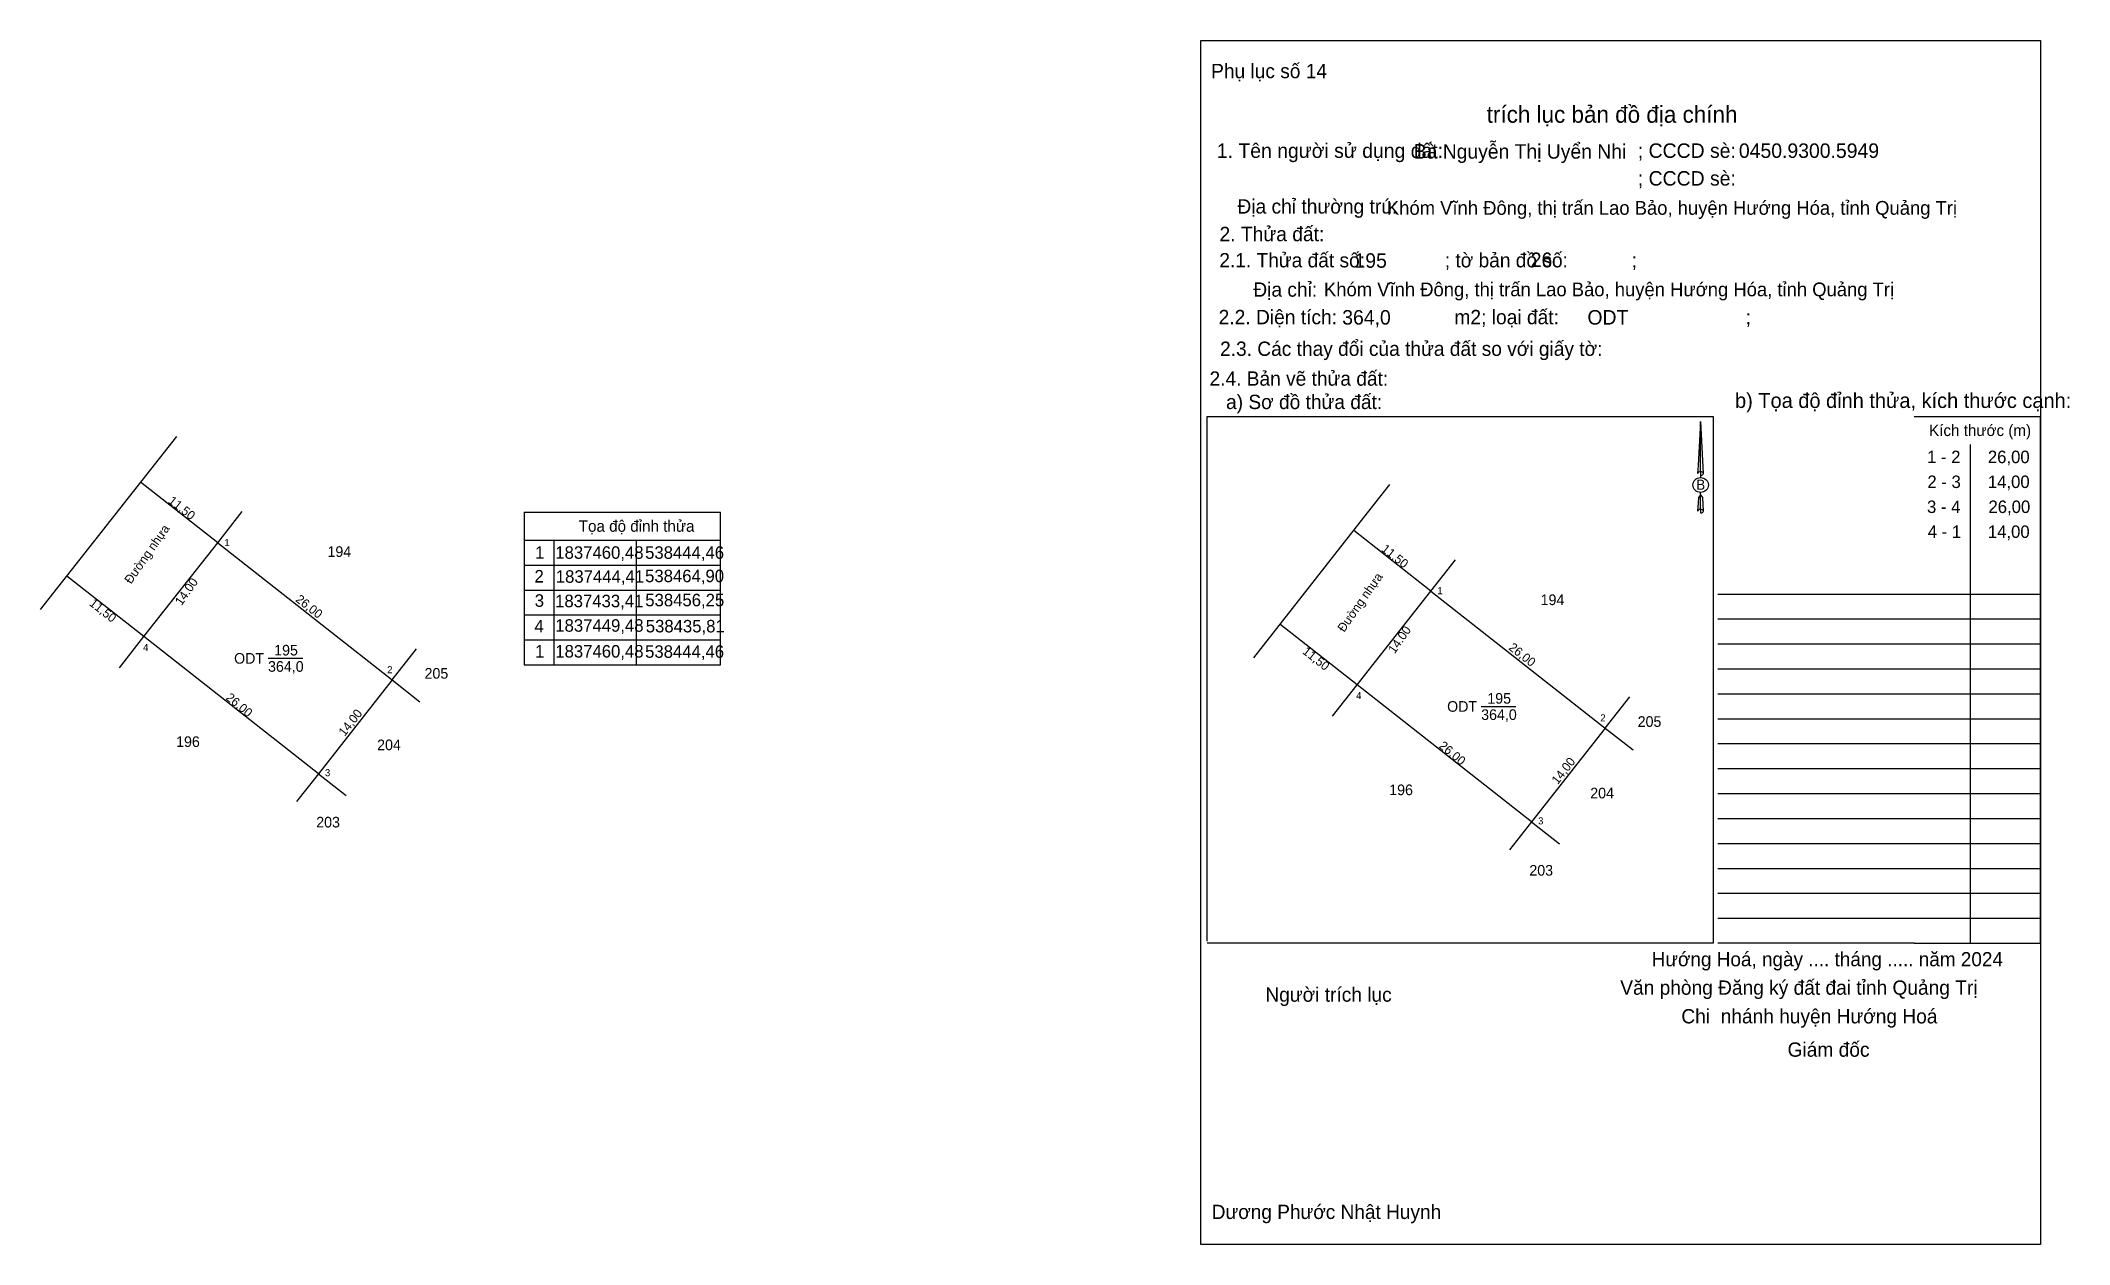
# Model space of a CAD drawing. Extents: x 538281 to 538519, y 1837384 to 1837525.
import ezdxf

# ---------------------------------------------------------------- set-up
doc = ezdxf.new("R2010")
doc.units = 0
for name, color, linetype in [('Level 1', 7, 'Continuous'), ('Level 10', 7, 'Continuous'), ('Level 13', 7, 'Continuous'), ('Level 17', 7, 'Continuous'), ('Level 26', 7, 'Continuous'), ('Level 27', 7, 'Continuous'), ('Level 3', 7, 'Continuous'), ('Level 36', 7, 'Continuous'), ('Level 40', 7, 'Continuous'), ('Level 42', 7, 'Continuous'), ('Level 49', 7, 'Continuous'), ('Level 5', 7, 'Continuous'), ('Level 52', 7, 'Continuous'), ('Level 53', 7, 'Continuous'), ('Level 6', 7, 'Continuous'), ('Level 9', 7, 'Continuous')]:
    doc.layers.add(name, color=color, linetype=linetype)

msp = doc.modelspace()

# ---------------------------------------------------------------- linework, layer by layer
at = {"layer": 'Level 1'}
for p, q in [((538501.15, 1837480.94), (538515.89, 1837480.94)), ((538515.89, 1837480.94), (538515.89, 1837419.18)), ((538507.7, 1837477.68), (538507.7, 1837419.18)), ((538478.11, 1837460.13), (538515.89, 1837460.13)), ((538478.11, 1837457.2), (538515.89, 1837457.2)), ((538478.11, 1837454.28), (538515.89, 1837454.28)), ((538478.11, 1837451.35), (538515.89, 1837451.35)), ((538478.11, 1837448.43), (538515.89, 1837448.43)), ((538478.11, 1837445.5), (538515.89, 1837445.5)), ((538478.11, 1837442.58), (538515.89, 1837442.58)), ((538478.11, 1837439.65), (538515.89, 1837439.65)), ((538478.11, 1837436.73), (538515.89, 1837436.73)), ((538478.11, 1837433.8), (538515.89, 1837433.8)), ((538478.11, 1837430.88), (538515.89, 1837430.88)), ((538478.11, 1837427.95), (538515.89, 1837427.95)), ((538478.11, 1837425.03), (538515.89, 1837425.03)), ((538478.11, 1837422.1), (538515.89, 1837422.1)), ((538501.15, 1837419.18), (538515.89, 1837419.18))]:
    msp.add_line(p, q, dxfattribs=at)
at = {"layer": 'Level 10'}
for p, q in [((538436.61, 1837469.1), (538439.65, 1837472.97)), ((538423.69, 1837452.65), (538436.61, 1837469.1)), ((538444.46, 1837460.48), (538435.42, 1837467.58)), ((538435.81, 1837449.48), (538444.46, 1837460.48)), ((538444.46, 1837460.48), (538464.9, 1837444.41)), ((538435.81, 1837449.48), (538426.77, 1837456.58)), ((538456.26, 1837433.4), (538435.81, 1837449.48)), ((538464.9, 1837444.41), (538456.26, 1837433.4))]:
    msp.add_line(p, q, dxfattribs=at)
at = {"layer": 'Level 13'}
msp.add_lwpolyline([(538417.49, 1837525.04), (538515.95, 1837525.04), (538515.95, 1837383.85), (538417.49, 1837383.85)], close=True, dxfattribs=at)
at = {"layer": 'Level 26'}
for p, q in [((538444.46, 1837460.48), (538447.34, 1837464.14)), ((538432.93, 1837445.82), (538435.81, 1837449.48)), ((538464.9, 1837444.41), (538467.78, 1837448.07))]:
    msp.add_line(p, q, dxfattribs=at)
at = {"layer": 'Level 27'}
for p, q in [((538464.9, 1837444.41), (538468.17, 1837441.84)), ((538456.26, 1837433.4), (538453.69, 1837430.13)), ((538456.26, 1837433.4), (538459.53, 1837430.83))]:
    msp.add_line(p, q, dxfattribs=at)
at = {"layer": 'Level 3'}
for p, q in [((538418.25, 1837480.94), (538477.56, 1837480.94)), ((538418.25, 1837419.4), (538418.25, 1837480.94)), ((538477.56, 1837480.94), (538477.56, 1837419.18)), ((538477.56, 1837419.18), (538418.25, 1837419.18)), ((538501.15, 1837419.18), (538478.11, 1837419.18))]:
    msp.add_line(p, q, dxfattribs=at)
at = {"layer": 'Level 40'}
for p, q in [((538476.09, 1837480.38), (538475.81, 1837475.22)), ((538476.09, 1837480.38), (538476.4, 1837474.27)), ((538476.09, 1837480.38), (538476.4, 1837474.27)), ((538476.09, 1837474.47), (538476.09, 1837480.38)), ((538476.09, 1837480.38), (538476.4, 1837474.27)), ((538475.81, 1837475.22), (538475.74, 1837474.27)), ((538476.09, 1837474.47), (538476.09, 1837474.25)), ((538476.09, 1837474.25), (538476.09, 1837474.07)), ((538476.09, 1837474.07), (538476.09, 1837473.84)), ((538476.09, 1837474.07), (538476.09, 1837473.84)), ((538476.09, 1837474.07), (538476.09, 1837473.84)), ((538476.4, 1837474.27), (538476.4, 1837474.27)), ((538475.81, 1837470.82), (538475.74, 1837469.85)), ((538475.83, 1837471.44), (538475.81, 1837470.82)), ((538476.09, 1837471.78), (538475.83, 1837471.44)), ((538476.09, 1837471.78), (538476.09, 1837472.06)), ((538476.09, 1837471.78), (538476.09, 1837472.06)), ((538476.09, 1837471.78), (538476.09, 1837472.06)), ((538476.09, 1837471.78), (538476.33, 1837471.44)), ((538476.09, 1837471.78), (538476.33, 1837471.44)), ((538476.09, 1837471.78), (538476.33, 1837471.44)), ((538476.09, 1837470.06), (538476.09, 1837471.78)), ((538476.33, 1837471.44), (538476.4, 1837469.85)), ((538476.33, 1837471.44), (538476.4, 1837469.85)), ((538476.33, 1837471.44), (538476.4, 1837469.85)), ((538476.09, 1837470.06), (538476.09, 1837469.82)), ((538476.09, 1837469.82), (538476.09, 1837469.65)), ((538476.4, 1837469.85), (538476.4, 1837469.85))]:
    msp.add_line(p, q, dxfattribs=at)
msp.add_ellipse((538476.09, 1837472.92), major_axis=(0.909, 0), ratio=0.952727, dxfattribs=at)
for centre, start_param, end_param in [((538476.09, 1837474.26), 1.570796, 3.074452), ((538476.09, 1837474.26), 0.067141, 1.570796), ((538476.09, 1837474.26), 4.712389, 6.283185), ((538476.09, 1837469.84), 2.491069, 3.074278), ((538476.09, 1837469.84), 1.570796, 2.491069), ((538476.09, 1837469.84), 0.067141, 1.570796), ((538476.09, 1837469.84), 4.712389, 6.283185)]:
    msp.add_ellipse(centre, major_axis=(0.333, 0), ratio=0.614131, start_param=start_param, end_param=end_param, dxfattribs=at)
at = {"layer": 'Level 5'}
for p, q in [((538294.37, 1837474.75), (538297.42, 1837478.62)), ((538281.45, 1837458.3), (538294.37, 1837474.75)), ((538302.22, 1837466.13), (538293.18, 1837473.23)), ((538302.22, 1837466.13), (538305.1, 1837469.79)), ((538338.14, 1837469.72), (538338.14, 1837451.83)), ((538338.14, 1837469.72), (538361.17, 1837469.72)), ((538361.17, 1837451.83), (538361.17, 1837469.72)), ((538293.57, 1837455.13), (538302.22, 1837466.13)), ((538302.22, 1837466.13), (538322.66, 1837450.06)), ((538338.21, 1837466.45), (538361.17, 1837466.45)), ((538341.62, 1837466.45), (538341.62, 1837451.83)), ((538351.3, 1837466.45), (538351.3, 1837451.83)), ((538338.14, 1837463.53), (538361.17, 1837463.53)), ((538293.57, 1837455.13), (538284.54, 1837462.23)), ((538338.14, 1837460.6), (538361.17, 1837460.6)), ((538338.14, 1837457.68), (538361.17, 1837457.68)), ((538290.7, 1837451.47), (538293.57, 1837455.13)), ((538314.02, 1837439.05), (538293.57, 1837455.13)), ((538322.66, 1837450.06), (538325.54, 1837453.72)), ((538338.14, 1837454.75), (538361.17, 1837454.75)), ((538308.12, 1837452.59), (538312.2, 1837452.59)), ((538338.14, 1837451.83), (538361.17, 1837451.83)), ((538322.66, 1837450.06), (538314.02, 1837439.05)), ((538322.66, 1837450.06), (538325.93, 1837447.49)), ((538314.02, 1837439.05), (538311.45, 1837435.78)), ((538314.02, 1837439.05), (538317.29, 1837436.48))]:
    msp.add_line(p, q, dxfattribs=at)
at = {"layer": 'Level 53'}
for p, q in [((538417.49, 1837525.04), (538417.49, 1837525.04)), ((538515.94, 1837383.85), (538515.94, 1837383.85))]:
    msp.add_line(p, q, dxfattribs=at)
at = {"layer": 'Level 9'}
msp.add_line((538450.36, 1837446.94), (538454.44, 1837446.94), dxfattribs=at)

# ---------------------------------------------------------------- texts
at = {"layer": 'Level 1'}
for s, height, p in [('Phụ lục số 14', 1.6771, (538418.7, 1837520.63)), ('1. Tên người sử dụng đất:', 1.7, (538419.37, 1837511.28)), ('Bà Nguyễn Thị Uyển Nhi', 1.6926, (538442.46, 1837511.19)), ('; CCCD sè:', 1.7, (538468.73, 1837511.28)), ('0450.9300.5949 ', 1.7, (538480.58, 1837511.28)), ('; CCCD sè:', 1.7, (538468.73, 1837508.03)), ('Địa chỉ thường trú:', 1.683, (538421.78, 1837504.75)), ('2. Thửa đất:', 1.6866, (538419.68, 1837501.51)), ('2.1. Thửa đất số:               ; tờ bản đồ số:            ;', 1.6771, (538419.66, 1837498.44)), ('Địa chỉ:', 1.677, (538423.65, 1837495)), ('2.2. Diện tích:                      m2; loại đất:                                   ;', 1.683, (538419.58, 1837491.77)), ('2.3. Các thay đổi của thửa đất so với giấy tờ:', 1.6771, (538419.75, 1837488.06)), ('2.4. Bản vẽ thửa đất: ', 1.6771, (538418.51, 1837484.56)), ('a) Sơ đồ thửa đất: ', 1.6771, (538420.45, 1837481.82)), ('Kích thước (m)', 1.332, (538502.88, 1837478.66)), ('Hướng Hoá, ngày .... tháng ..... năm 2024', 1.6598, (538470.35, 1837416.47)), ('Người trích lục', 1.6771, (538425.06, 1837412.31)), ('Văn phòng Đăng ký đất đai tỉnh Quảng Trị', 1.6771, (538466.67, 1837413.13)), (' Chi  nhánh huyện Hướng Hoá', 1.6771, (538473.21, 1837409.77)), (' Giám đốc', 1.68, (538485.66, 1837405.86)), ('Dương Phước Nhật Huynh', 1.6701, (538418.77, 1837386.83))]:
    msp.add_text(s, height=height, dxfattribs=at).set_placement(p)
at = {"layer": 'Level 10'}
msp.add_text('b) Tọa độ đỉnh thửa, kích thước cạnh:', height=1.7508, dxfattribs=at).set_placement((538480.13, 1837481.95))
at = {"layer": 'Level 13'}
for s, p in [('ODT', (538446.37, 1837446.32)), ('364,0', (538450.36, 1837445.36)), ('195', (538451.08, 1837447.27))]:
    msp.add_text(s, height=1.247, dxfattribs=at).set_placement(p)
at = {"layer": 'Level 17'}
for s, height, rotation, p in [('Đường nhựa', 1.039, 55.132, (538434.29, 1837455.58)), ('14.00', 1.039, 55.132, (538440.22, 1837453.06)), ('26.00', 1.035, 320.2829, (538445.33, 1837442.18))]:
    msp.add_text(s, height=height, rotation=rotation, dxfattribs=at).set_placement(p)
at = {"layer": 'Level 36'}
for s, p in [('194', (538457.33, 1837458.83)), ('205', (538468.71, 1837444.55)), ('196', (538439.58, 1837436.54)), ('204', (538463.15, 1837436.16)), ('203', (538456.01, 1837427.1))]:
    msp.add_text(s, height=1.247, dxfattribs=at).set_placement(p)
at = {"layer": 'Level 40'}
msp.add_text('B', height=1.19, dxfattribs=at).set_placement((538475.57, 1837472.36))
at = {"layer": 'Level 42'}
msp.add_text(' trích lục bản đồ địa chính', height=1.9676, dxfattribs=at).set_placement((538450.28, 1837515.4))
at = {"layer": 'Level 49'}
for s, rotation, p in [('11,50', 321.8254, (538438.57, 1837465.24)), ('11,50', 321.8254, (538429.32, 1837453.23)), ('26,00', 321.8254, (538453.5, 1837453.69)), ('14,00', 51.8773, (538459.33, 1837437.72))]:
    msp.add_text(s, height=1.039, rotation=rotation, dxfattribs=at).set_placement(p)
at = {"layer": 'Level 5'}
for s, height, rotation, p in [('11,50', 1.039, 321.8254, (538296.33, 1837470.89)), ('Đường nhựa', 1.039, 55.132, (538292.05, 1837461.23)), ('14.00', 1.039, 55.132, (538297.98, 1837458.7)), ('11,50', 1.039, 321.8254, (538287.08, 1837458.88)), ('26,00', 1.039, 321.8254, (538311.26, 1837459.34)), ('26.00', 1.035, 320.2829, (538303.09, 1837447.83)), ('14,00', 1.039, 51.8773, (538317.1, 1837443.37))]:
    msp.add_text(s, height=height, rotation=rotation, dxfattribs=at).set_placement(p)
for s, height, p in [('Tọa độ đỉnh thửa', 1.332, (538344.55, 1837467.43)), ('1', 0.831, (538303, 1837465.75)), ('194', 1.247, (538315.09, 1837464.48)), ('1', 1.47, (538339.43, 1837464.26)), ('1837460,48', 1.465, (538341.8, 1837464.26)), ('538444,46', 1.465, (538352.33, 1837464.26)), ('538464,90', 1.465, (538352.33, 1837461.52)), ('2', 1.47, (538339.36, 1837461.48)), ('1837444,41', 1.465, (538341.86, 1837461.45)), ('3', 1.47, (538339.39, 1837458.63)), ('1837433,41', 1.465, (538341.78, 1837458.58)), ('538456,25', 1.465, (538352.35, 1837458.69)), ('4', 1.47, (538339.35, 1837455.62)), ('1837449,48', 1.465, (538341.8, 1837455.71)), ('538435,81', 1.465, (538352.41, 1837455.63)), ('4', 0.831, (538293.47, 1837453.45)), ('195', 1.247, (538308.84, 1837452.92)), ('1', 1.47, (538339.43, 1837452.68)), ('1837460,48', 1.465, (538341.8, 1837452.68)), ('538444,46', 1.465, (538352.33, 1837452.65)), ('ODT', 1.247, (538304.14, 1837451.96)), ('364,0', 1.247, (538308.12, 1837451.01)), ('2', 0.831, (538322.09, 1837450.84)), ('205', 1.247, (538326.47, 1837450.2)), ('196', 1.247, (538297.34, 1837442.19)), ('204', 1.247, (538320.91, 1837441.81)), ('3', 0.831, (538314.8, 1837438.76)), ('203', 1.247, (538313.77, 1837432.75))]:
    msp.add_text(s, height=height, dxfattribs=at).set_placement(p)
at = {"layer": 'Level 52'}
for s, p in [('1 - 2', (538502.64, 1837475.48)), ('26,00', (538509.77, 1837475.48)), ('2 - 3', (538502.68, 1837472.56)), ('14,00', (538509.77, 1837472.56)), ('3 - 4', (538502.64, 1837469.63)), ('26,00', (538509.84, 1837469.63)), ('4 - 1', (538502.72, 1837466.71)), ('14,00', (538509.77, 1837466.71))]:
    msp.add_text(s, height=1.465, dxfattribs=at).set_placement(p)
at = {"layer": 'Level 6'}
for s, height, p in [('Khóm Vĩnh Đông, thị trấn Lao Bảo, huyện Hướng Hóa, tỉnh Quảng Trị', 1.615, (538439.31, 1837504.61)), ('195', 1.7, (538435.51, 1837498.39)), ('26', 1.7, (538456.17, 1837498.48)), ('Khóm Vĩnh Đông, thị trấn Lao Bảo, huyện Hướng Hóa, tỉnh Quảng Trị', 1.615, (538431.93, 1837495.05)), ('364,0', 1.7, (538434.07, 1837491.73)), ('ODT', 1.7, (538462.82, 1837491.73)), ('.', 1.37, (538457.76, 1837488.11))]:
    msp.add_text(s, height=height, dxfattribs=at).set_placement(p)
at = {"layer": 'Level 9'}
for s, p in [('1', (538445.23, 1837460.11)), ('4', (538435.7, 1837447.8)), ('2', (538464.33, 1837445.19)), ('3', (538457.04, 1837433.11))]:
    msp.add_text(s, height=0.831, dxfattribs=at).set_placement(p)

doc.saveas('drawing.dxf')
